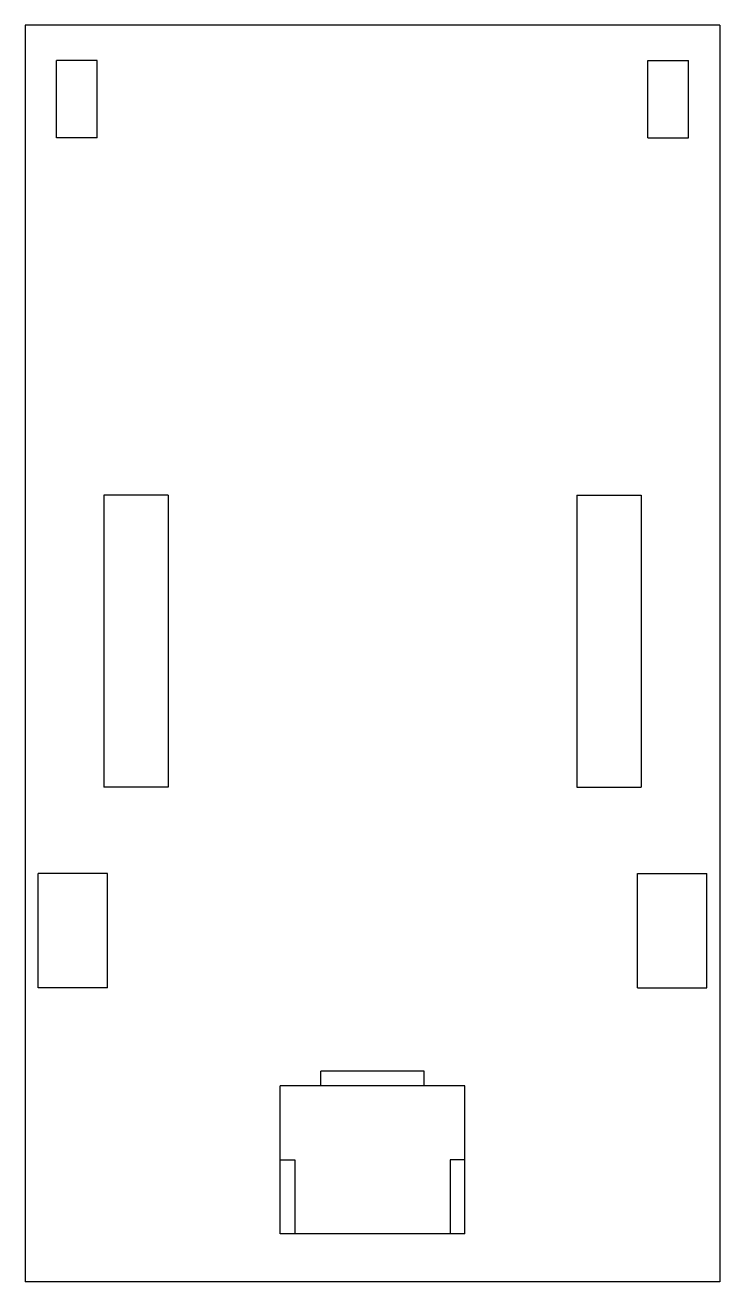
# Model space of a CAD drawing. Extents: x -2.35 to 2.35, y -4.25 to 4.25.
import ezdxf

# ---------------------------------------------------------------- set-up
doc = ezdxf.new("R2010")
doc.units = 0
doc.header["$MEASUREMENT"] = 0
doc.layers.add('MODELSKETCH_VISIBLE', color=7, linetype='CONTINUOUS')

msp = doc.modelspace()

# ---------------------------------------------------------------- linework, layer by layer
at = {"layer": 'MODELSKETCH_VISIBLE'}
for p, q in [((-2.35, 4.25), (-2.35, -4.25)), ((2.35, 4.25), (-2.35, 4.25)), ((2.35, 4.25), (2.35, -4.25)), ((-2.1368, 3.4882), (-2.1368, 4.0118)), ((-1.8632, 4.0118), (-2.1368, 4.0118)), ((-1.8632, 3.4882), (-1.8632, 4.0118)), ((1.8632, 3.4882), (1.8632, 4.0118)), ((1.8632, 4.0118), (2.1368, 4.0118)), ((2.1368, 3.4882), (2.1368, 4.0118)), ((-1.8632, 3.4882), (-2.1368, 3.4882)), ((1.8632, 3.4882), (2.1368, 3.4882)), ((-1.8169, 1.0719), (-1.8169, -0.9047)), ((-1.3813, 1.0719), (-1.8169, 1.0719)), ((-1.3813, 1.0719), (-1.3813, -0.9047)), ((1.3813, 1.0719), (1.3813, -0.9047)), ((1.3813, 1.0719), (1.8169, 1.0719)), ((1.8169, 1.0719), (1.8169, -0.9047)), ((-1.3813, -0.9047), (-1.8169, -0.9047)), ((1.3813, -0.9047), (1.8169, -0.9047)), ((-1.7932, -1.4882), (-2.2618, -1.4882)), ((-2.2618, -2.2618), (-2.2618, -1.4882)), ((-1.7932, -2.2618), (-1.7932, -1.4882)), ((1.7932, -1.4882), (2.2618, -1.4882)), ((1.7932, -2.2618), (1.7932, -1.4882)), ((2.2618, -2.2618), (2.2618, -1.4882)), ((-1.7932, -2.2618), (-2.2618, -2.2618)), ((1.7932, -2.2618), (2.2618, -2.2618)), ((-0.35, -2.9242), (-0.35, -2.8242)), ((0.35, -2.8242), (-0.35, -2.8242)), ((0.35, -2.9242), (0.35, -2.8242)), ((0.625, -2.9242), (-0.625, -2.9242)), ((-0.625, -3.9242), (-0.625, -2.9242)), ((0.35, -2.9242), (-0.35, -2.9242)), ((0.625, -3.9242), (0.625, -2.9242)), ((-0.625, -3.9242), (-0.625, -3.4242)), ((-0.625, -3.4242), (-0.525, -3.4242)), ((-0.525, -3.4242), (-0.525, -3.9242)), ((0.625, -3.4242), (0.525, -3.4242)), ((0.525, -3.4242), (0.525, -3.9242)), ((0.625, -3.9242), (0.625, -3.4242)), ((0.625, -3.9242), (-0.625, -3.9242)), ((2.35, -4.25), (-2.35, -4.25))]:
    msp.add_line(p, q, dxfattribs=at)

doc.saveas('drawing.dxf')
